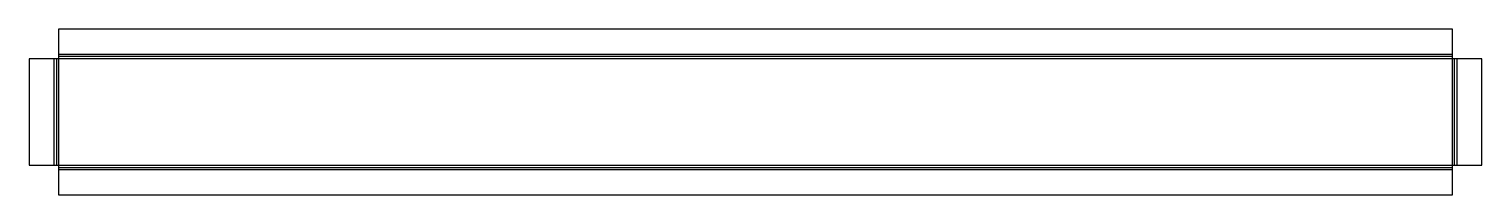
# Model space of a CAD drawing. Header units: millimetres. Extents: x -15 to 735, y 0 to 86.
import ezdxf

# ---------------------------------------------------------------- set-up
doc = ezdxf.new("R2010")
doc.units = ezdxf.units.MM

msp = doc.modelspace()

# ---------------------------------------------------------------- linework, layer by layer
at = {"layer": 'BEND'}
for p, q in [((-1.13, 70.26), (-1.13, 15.26)), ((720, 71.39), (0, 71.39)), ((721.13, 15.26), (721.13, 70.26)), ((0, 14.13), (720, 14.13))]:
    msp.add_line(p, q, dxfattribs=at)
at = {"layer": 'BEND_EXTENT'}
for p, q in [((-2.26, 15.26), (-2.26, 70.26)), ((0, 72.52), (720, 72.52)), ((722.26, 70.26), (722.26, 15.26)), ((720, 13), (0, 13))]:
    msp.add_line(p, q, dxfattribs=at)
msp.add_lwpolyline([(720, 15.26), (720, 70.26), (0, 70.26), (0, 15.26)], close=True, dxfattribs=at)
at = {"layer": 'OUTER_PROFILES'}
for p, q in [((720, 85.52), (0, 85.52)), ((0, 85.52), (0, 72.52)), ((720, 72.52), (720, 85.52)), ((-2.26, 70.26), (-15.26, 70.26)), ((-15.26, 70.26), (-15.26, 15.26)), ((0, 70.26), (-2.26, 70.26)), ((0, 72.52), (0, 70.26)), ((720, 70.26), (720, 72.52)), ((722.26, 70.26), (720, 70.26)), ((735.26, 70.26), (722.26, 70.26)), ((735.26, 15.26), (735.26, 70.26)), ((-15.26, 15.26), (-2.26, 15.26)), ((-2.26, 15.26), (0, 15.26)), ((0, 15.26), (0, 13)), ((720, 13), (720, 15.26)), ((720, 15.26), (722.26, 15.26)), ((722.26, 15.26), (735.26, 15.26)), ((0, 13), (0, 0)), ((720, 0), (720, 13)), ((0, 0), (720, 0))]:
    msp.add_line(p, q, dxfattribs=at)

doc.saveas('drawing.dxf')
